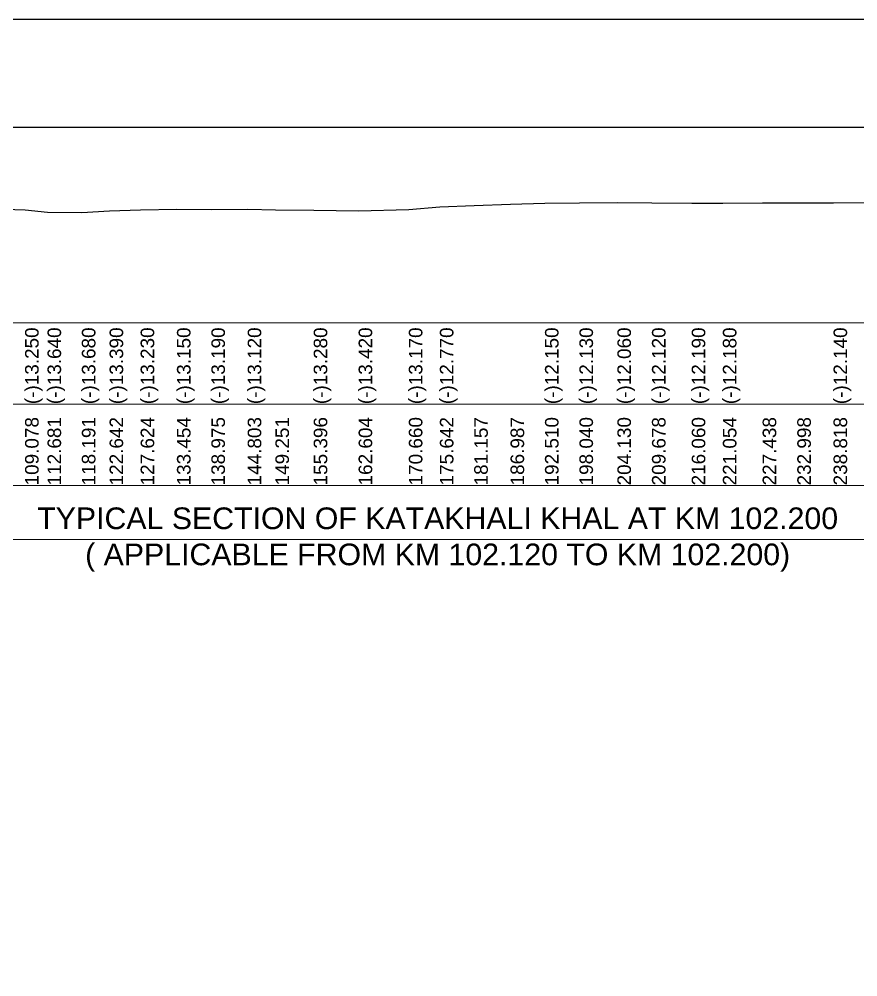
# Model space of a CAD drawing. Header units: inches. Extents: x 89000 to 845000, y -7071 to 18.
# Drawn here: x 343487 to 346582, y -3536 to 0 of the extents above; entities that cross this region are included whole.
import ezdxf

# ---------------------------------------------------------------- set-up
doc = ezdxf.new("R2010")
doc.units = ezdxf.units.IN
doc.header["$LTSCALE"] = 7
doc.header["$MEASUREMENT"] = 0
for name, color, linetype, lineweight in [('Cross section Data Border', 7, 'Continuous', 9), ('Cross Section Labels', 7, 'Continuous', 9), ('Existing_Bed_Level for Xsection', 7, 'Continuous', 25), ('Long Section Labels', 7, 'Continuous', 9)]:
    doc.layers.add(name, color=color, linetype=linetype, lineweight=lineweight)
doc.styles.get("Standard").update_dxf_attribs({"font": 'arial.ttf'})
doc.dimstyles.get("Standard").update_dxf_attribs({"dimtxt": 0.18, "dimasz": 0.18, "dimexe": 0.18, "dimexo": 0.0625, "dimgap": 0.09, "dimtad": 0, "dimtih": 1, "dimtoh": 1, "dimdec": 4, "dimzin": 0, "dimdsep": 46, "dimtxsty": 'Standard', "dimcen": 0.09, "dimadec": 0, "dimazin": 0, "dimtfac": 1, "dimtdec": 4, "dimtofl": 0, "dimtmove": 0, "dimatfit": 3, "dimfxl": 1, "dimtolj": 1, "dimtzin": 0, "dimarcsym": 0})

msp = doc.modelspace()

# ---------------------------------------------------------------- linework, layer by layer
msp.add_lwpolyline([(340000, 0), (350000, 0), (350000, -7071), (340000, -7071)], close=True)
at = {"layer": 'Cross section Data Border'}
msp.add_lwpolyline([(340100, -1121.36), (349163.13215, -1121.36), (349163.13215, -1721.36), (340100, -1721.36)], close=True, dxfattribs=at)
msp.add_lwpolyline([(340100, -1421.36), (349163.13215, -1421.36)], dxfattribs=at)
at = {"layer": 'Cross Section Labels'}
msp.add_lwpolyline([(342871.56607, -1921.36), (345031.56607, -1921.36), (347191.56607, -1921.36)], dxfattribs=at)
at = {"layer": 'Existing_Bed_Level for Xsection'}
for points in [[(341000, -399.36), (349063.13215, -399.36)], [(343394.32099, -699.97), (343508.79294, -704.11), (343591.66221, -713.08), (343718.38206, -714), (343820.76036, -707.33), (343935.36233, -703.65), (344069.44458, -701.81), (344196.42081, -702.73), (344330.47624, -701.12), (344432.78371, -703.65), (344574.11416, -704.8), (344739.8877, -708.02), (344925.19108, -702.27), (345039.75866, -693.07), (345166.61997, -688.47), (345300.6925, -682.49), (345427.72402, -678.81), (345554.9292, -678.35), (345694.98679, -676.74), (345822.60148, -678.12), (345969.38407, -679.73), (346084.24872, -679.5), (346231.07178, -678.12), (346358.95064, -678.12), (346492.81221, -678.58), (346607.70943, -676.74)]]:
    msp.add_lwpolyline(points, dxfattribs=at)

# ---------------------------------------------------------------- texts
at = {"layer": 'Cross Section Labels', "insert": (345031.56607, -1921.36), "char_height": 80, "attachment_point": 5}
msp.add_mtext('TYPICAL SECTION OF KATAKHALI KHAL AT KM 102.200^J( APPLICABLE FROM KM 102.120 TO KM 102.200)', dxfattribs=at)
at = {"layer": 'Long Section Labels', "char_height": 50, "attachment_point": 1, "rotation": 90}
for s, insert in [('(-)13.250', (343508.79294, -1421.36)), ('(-)13.640', (343591.66221, -1421.36)), ('(-)13.680', (343718.38206, -1421.36)), ('(-)13.390', (343820.76036, -1421.36)), ('(-)13.230', (343935.36233, -1421.36)), ('(-)13.230', (343935.36233, -1421.36)), ('(-)13.150', (344069.44458, -1421.36)), ('(-)13.190', (344196.42081, -1421.36)), ('(-)13.120', (344330.47624, -1421.36)), ('(-)13.280', (344574.11416, -1421.36)), ('(-)13.420', (344739.8877, -1421.36)), ('(-)13.170', (344925.19108, -1421.36)), ('(-)12.770', (345039.75866, -1421.36)), ('(-)12.150', (345427.72402, -1421.36)), ('(-)12.130', (345554.9292, -1421.36)), ('(-)12.060', (345694.98679, -1421.36)), ('(-)12.060', (345694.98679, -1421.36)), ('(-)12.120', (345822.60148, -1421.36)), ('(-)12.120', (345822.60148, -1421.36)), ('(-)12.120', (345822.60148, -1421.36)), ('(-)12.190', (345969.38407, -1421.36)), ('(-)12.180', (346084.24872, -1421.36)), ('(-)12.140', (346492.81221, -1421.36)), ('109.078', (343508.79294, -1721.36)), ('112.681', (343591.66221, -1721.36)), ('118.191', (343718.38206, -1721.36)), ('122.642', (343820.76036, -1721.36)), ('127.624', (343935.36233, -1721.36)), ('133.454', (344069.44458, -1721.36)), ('138.975', (344196.42081, -1721.36)), ('144.803', (344330.47624, -1721.36)), ('149.251', (344432.78371, -1721.36)), ('155.396', (344574.11416, -1721.36)), ('162.604', (344739.8877, -1721.36)), ('170.660', (344925.19108, -1721.36)), ('175.642', (345039.75866, -1721.36)), ('181.157', (345166.61997, -1721.36)), ('186.987', (345300.6925, -1721.36)), ('192.510', (345427.72402, -1721.36)), ('198.040', (345554.9292, -1721.36)), ('204.130', (345694.98679, -1721.36)), ('209.678', (345822.60148, -1721.36)), ('216.060', (345969.38407, -1721.36)), ('221.054', (346084.24872, -1721.36)), ('227.438', (346231.07178, -1721.36)), ('232.998', (346358.95064, -1721.36)), ('238.818', (346492.81221, -1721.36))]:
    msp.add_mtext(s, dxfattribs=dict(at, insert=insert))

# ---------------------------------------------------------------- leaders
at = {"layer": 'Cross Section Labels', "annotation_type": 0, "has_hookline": 1, "hookline_direction": 0}
for points, text_width in [([(341845.41447, -462.94063), (341845.41447, -330.36), (342145.32447, -330.36)], 2510.77763), ([(341995.97782, -570.1442), (341995.97782, -376.36), (342295.88782, -376.36)], 2345.7367)]:
    msp.add_leader(points, dimstyle='Standard', override={"dimasz": 72}, dxfattribs=dict(at, text_width=text_width))

doc.saveas('drawing.dxf')
